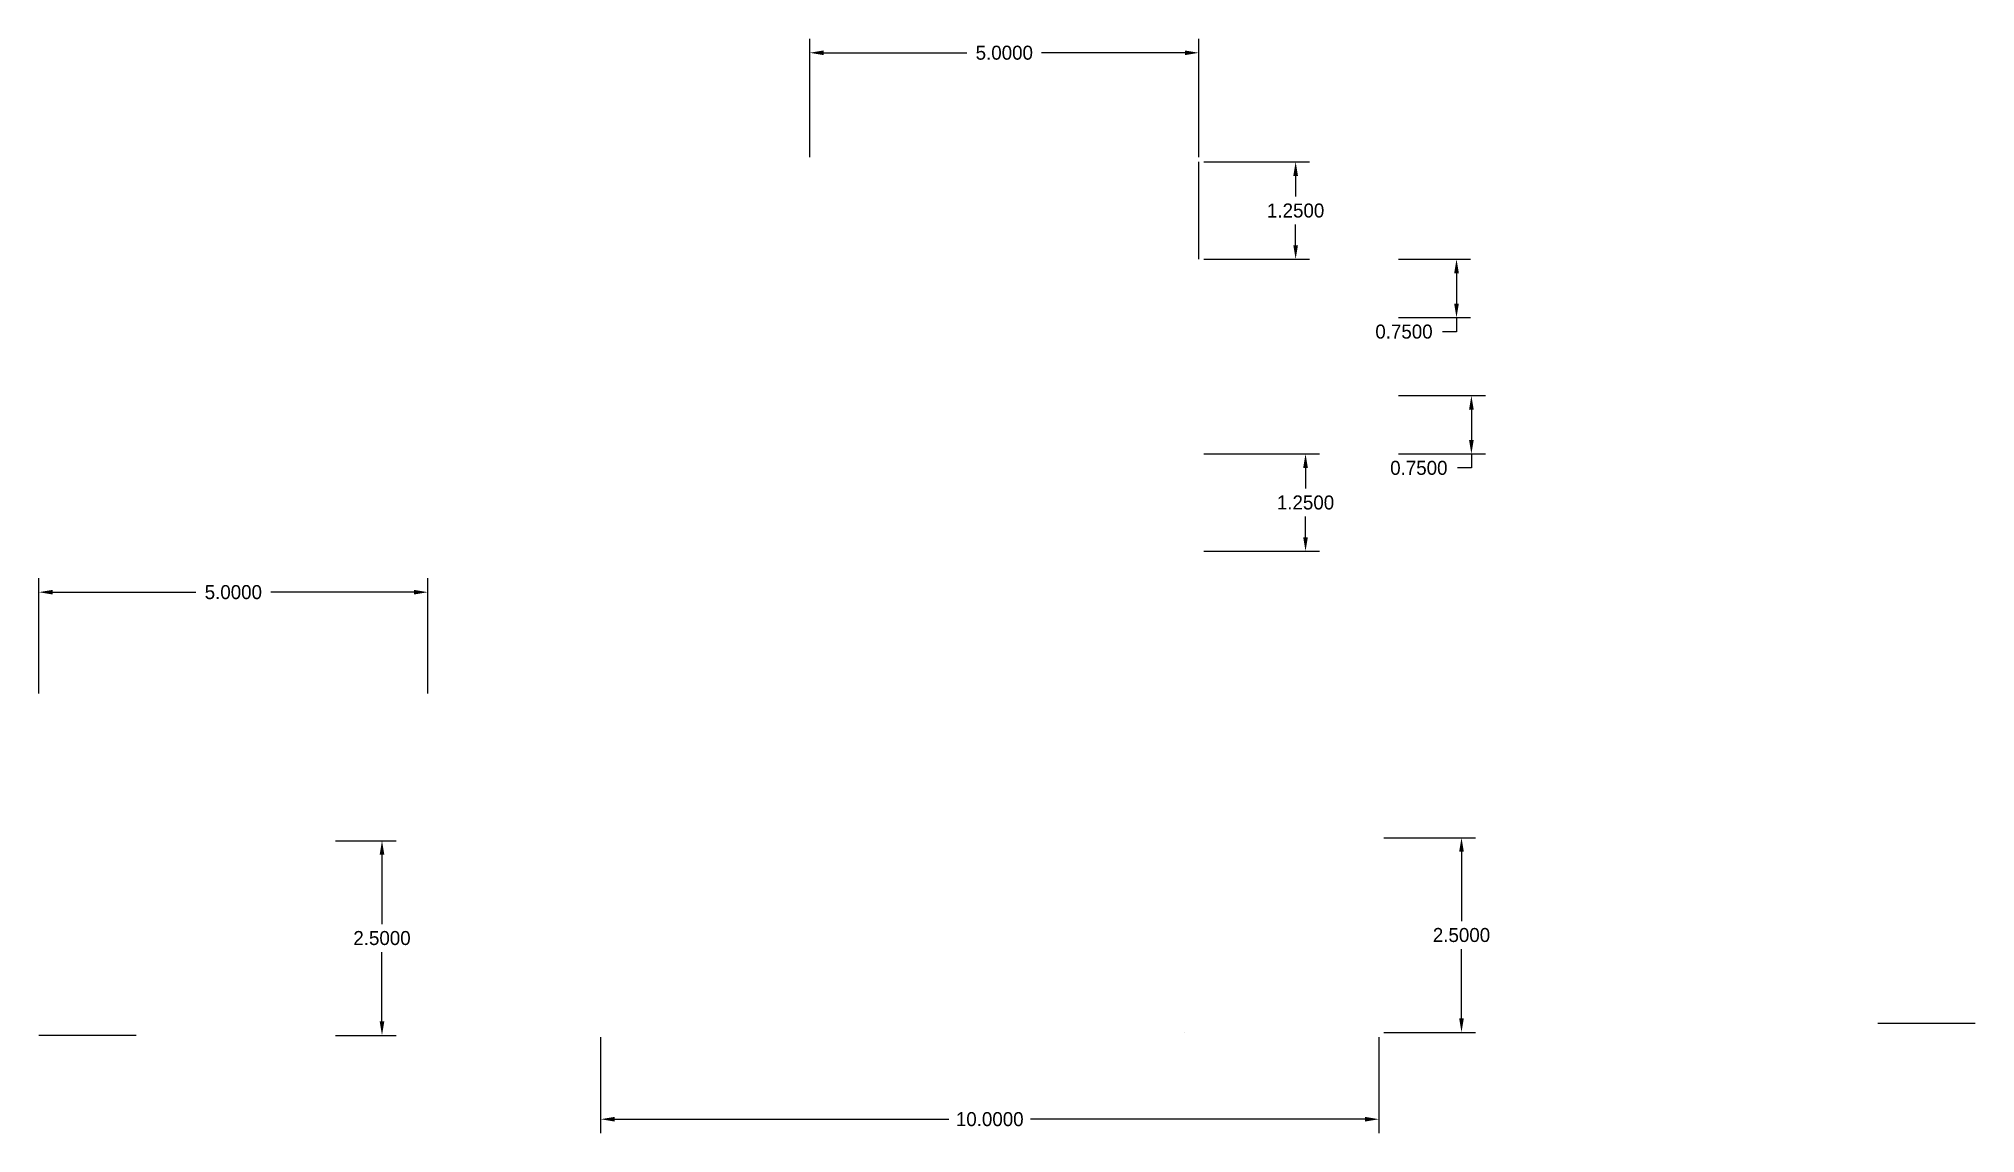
# Model space of a CAD drawing. Header units: inches. Extents: x 5.6 to 30.5, y -1.4 to 12.7.
import ezdxf

# ---------------------------------------------------------------- set-up
doc = ezdxf.new("R2010")
doc.units = ezdxf.units.IN
doc.header["$MEASUREMENT"] = 0
doc.layers.get('0').update_dxf_attribs({"true_color": 0xe7f0ff})
doc.dimstyles.get("Standard").update_dxf_attribs({"dimtxt": 0.18, "dimasz": 0.18, "dimexe": 0.18, "dimexo": 0.0625, "dimgap": 0.09, "dimtad": 0, "dimtih": 1, "dimtoh": 1, "dimdec": 4, "dimzin": 0, "dimdsep": 46, "dimtxsty": 'Standard', "dimcen": 0.09, "dimadec": 0, "dimazin": 0, "dimtfac": 1, "dimtdec": 4, "dimtofl": 0, "dimtmove": 0, "dimatfit": 3, "dimfxl": 1, "dimtolj": 1, "dimtzin": 0, "dimarcsym": 0})

# ---------------------------------------------------------------- blocks, each defined once
blk = doc.blocks.new('*D1')
at = {"color": 0, "lineweight": -2}
for p, q in [((15.502, 11.141), (15.502, 12.661)), ((15.682, 12.481), (17.522, 12.481)), ((20.322, 12.481), (18.482, 12.481)), ((20.502, 11.141), (20.502, 12.661))]:
    blk.add_line(p, q, dxfattribs=at)
at = {"color": 0}
for points in [[(15.682, 12.511), (15.682, 12.451), (15.502, 12.481)], [(20.322, 12.511), (20.322, 12.451), (20.502, 12.481)]]:
    blk.add_solid(points, dxfattribs=at)
at = {"layer": 'Defpoints', "color": 0}
for p in [(20.502, 12.481), (15.502, 11.079), (20.502, 11.079)]:
    blk.add_point(p, dxfattribs=at)
at = {"color": 0, "insert": (18.002, 12.481), "char_height": 0.18, "attachment_point": 5}
blk.add_mtext('\\A1;5.0000', dxfattribs=at)
blk = doc.blocks.new('*D2')
at = {"color": 0, "lineweight": -2}
for p, q in [((20.565, 11.079), (21.925, 11.079)), ((21.745, 10.899), (21.745, 10.634)), ((21.745, 10.009), (21.745, 10.274)), ((20.565, 9.829), (21.925, 9.829))]:
    blk.add_line(p, q, dxfattribs=at)
at = {"color": 0}
for points in [[(21.715, 10.899), (21.775, 10.899), (21.745, 11.079)], [(21.715, 10.009), (21.775, 10.009), (21.745, 9.829)]]:
    blk.add_solid(points, dxfattribs=at)
at = {"layer": 'Defpoints', "color": 0}
for p in [(20.502, 11.079), (20.502, 9.829), (21.745, 9.829)]:
    blk.add_point(p, dxfattribs=at)
at = {"color": 0, "insert": (21.745, 10.454), "char_height": 0.18, "attachment_point": 5}
blk.add_mtext('\\A1;1.2500', dxfattribs=at)
blk = doc.blocks.new('*D3')
at = {"color": 0, "lineweight": -2}
for p, q in [((20.565, 7.329), (22.052, 7.329)), ((21.872, 7.149), (21.872, 6.884)), ((21.872, 6.259), (21.872, 6.524)), ((20.565, 6.079), (22.052, 6.079))]:
    blk.add_line(p, q, dxfattribs=at)
at = {"color": 0}
for points in [[(21.842, 7.149), (21.902, 7.149), (21.872, 7.329)], [(21.842, 6.259), (21.902, 6.259), (21.872, 6.079)]]:
    blk.add_solid(points, dxfattribs=at)
at = {"layer": 'Defpoints', "color": 0}
for p in [(20.502, 7.329), (20.502, 6.079), (21.872, 6.079)]:
    blk.add_point(p, dxfattribs=at)
at = {"color": 0, "insert": (21.872, 6.704), "char_height": 0.18, "attachment_point": 5}
blk.add_mtext('\\A1;1.2500', dxfattribs=at)
blk = doc.blocks.new('*D4')
at = {"color": 0, "lineweight": -2}
for p, q in [((23.065, 9.829), (23.992, 9.829)), ((23.812, 9.649), (23.812, 9.259)), ((23.065, 9.079), (23.992, 9.079)), ((23.812, 9.079), (23.812, 8.899)), ((23.812, 8.899), (23.632, 8.899))]:
    blk.add_line(p, q, dxfattribs=at)
at = {"color": 0}
for points in [[(23.782, 9.649), (23.842, 9.649), (23.812, 9.829)], [(23.782, 9.259), (23.842, 9.259), (23.812, 9.079)]]:
    blk.add_solid(points, dxfattribs=at)
at = {"layer": 'Defpoints', "color": 0}
for p in [(23.002, 9.829), (23.002, 9.079), (23.812, 9.079)]:
    blk.add_point(p, dxfattribs=at)
at = {"color": 0, "insert": (23.137, 8.899), "char_height": 0.18, "attachment_point": 5}
blk.add_mtext('\\A1;0.7500', dxfattribs=at)
blk = doc.blocks.new('*D5')
at = {"color": 0, "lineweight": -2}
for p, q in [((23.065, 8.079), (24.183, 8.079)), ((24.003, 7.899), (24.003, 7.509)), ((23.065, 7.329), (24.183, 7.329)), ((24.003, 7.329), (24.003, 7.149)), ((24.003, 7.149), (23.823, 7.149))]:
    blk.add_line(p, q, dxfattribs=at)
at = {"color": 0}
for points in [[(23.973, 7.899), (24.033, 7.899), (24.003, 8.079)], [(23.973, 7.509), (24.033, 7.509), (24.003, 7.329)]]:
    blk.add_solid(points, dxfattribs=at)
at = {"layer": 'Defpoints', "color": 0}
for p in [(23.002, 8.079), (23.002, 7.329), (24.003, 7.329)]:
    blk.add_point(p, dxfattribs=at)
at = {"color": 0, "insert": (23.328, 7.149), "char_height": 0.18, "attachment_point": 5}
blk.add_mtext('\\A1;0.7500', dxfattribs=at)
blk = doc.blocks.new('*D6')
at = {"color": 0, "lineweight": -2}
for p, q in [((5.597, 4.252), (5.597, 5.733)), ((10.597, 4.252), (10.597, 5.733)), ((5.777, 5.553), (7.617, 5.553)), ((10.417, 5.553), (8.577, 5.553))]:
    blk.add_line(p, q, dxfattribs=at)
at = {"color": 0}
for points in [[(5.777, 5.583), (5.777, 5.523), (5.597, 5.553)], [(10.417, 5.583), (10.417, 5.523), (10.597, 5.553)]]:
    blk.add_solid(points, dxfattribs=at)
at = {"layer": 'Defpoints', "color": 0}
for p in [(10.597, 5.553), (5.597, 4.19, -18.002), (10.597, 4.19, -18.002)]:
    blk.add_point(p, dxfattribs=at)
at = {"color": 0, "insert": (8.097, 5.553), "char_height": 0.18, "attachment_point": 5}
blk.add_mtext('\\A1;5.0000', dxfattribs=at)
blk = doc.blocks.new('*D7')
at = {"color": 0, "lineweight": -2}
for p, q in [((9.409, 2.36), (10.187, 2.36)), ((10.007, 2.18), (10.007, 1.29)), ((10.007, 0.04), (10.007, 0.93)), ((9.409, -0.14), (10.187, -0.14))]:
    blk.add_line(p, q, dxfattribs=at)
at = {"color": 0}
for points in [[(9.977, 2.18), (10.037, 2.18), (10.007, 2.36)], [(9.977, 0.04), (10.037, 0.04), (10.007, -0.14)]]:
    blk.add_solid(points, dxfattribs=at)
at = {"layer": 'Defpoints', "color": 0}
for p in [(9.347, 2.36, -13.002), (9.347, -0.14, -13.002), (10.007, -0.14)]:
    blk.add_point(p, dxfattribs=at)
at = {"color": 0, "insert": (10.007, 1.11), "char_height": 0.18, "attachment_point": 5}
blk.add_mtext('\\A1;2.5000', dxfattribs=at)
blk = doc.blocks.new('*D8')
at = {"color": 0, "lineweight": -2}
for p, q in [((12.815, -0.163), (12.815, -1.396)), ((22.815, -0.163), (22.815, -1.396)), ((12.995, -1.216), (17.29, -1.216)), ((22.635, -1.216), (18.34, -1.216))]:
    blk.add_line(p, q, dxfattribs=at)
at = {"color": 0}
for points in [[(12.995, -1.186), (12.995, -1.246), (12.815, -1.216)], [(22.635, -1.186), (22.635, -1.246), (22.815, -1.216)]]:
    blk.add_solid(points, dxfattribs=at)
at = {"layer": 'Defpoints', "color": 0}
for p in [(12.815, -0.101, -7.329), (22.815, -0.101, -7.329), (22.815, -1.216)]:
    blk.add_point(p, dxfattribs=at)
at = {"color": 0, "insert": (17.815, -1.216), "char_height": 0.18, "attachment_point": 5}
blk.add_mtext('\\A1;10.0000', dxfattribs=at)
blk = doc.blocks.new('*D9')
at = {"color": 0, "lineweight": -2}
for p, q in [((22.878, 2.399), (24.056, 2.399)), ((23.876, 2.219), (23.876, 1.329)), ((23.876, 0.079), (23.876, 0.969)), ((22.878, -0.101), (24.056, -0.101))]:
    blk.add_line(p, q, dxfattribs=at)
at = {"color": 0}
for points in [[(23.846, 2.219), (23.906, 2.219), (23.876, 2.399)], [(23.846, 0.079), (23.906, 0.079), (23.876, -0.101)]]:
    blk.add_solid(points, dxfattribs=at)
at = {"layer": 'Defpoints', "color": 0}
for p in [(22.815, 2.399, -7.329), (22.815, -0.101, -7.329), (23.876, -0.101)]:
    blk.add_point(p, dxfattribs=at)
at = {"color": 0, "insert": (23.876, 1.149), "char_height": 0.18, "attachment_point": 5}
blk.add_mtext('\\A1;2.5000', dxfattribs=at)

msp = doc.modelspace()

# ---------------------------------------------------------------- linework, layer by layer
msp.add_line((20.5021, 9.82865), (20.5021, 11.07865))
at = {"extrusion": (0, 1, 0)}
for p, q in [((29.22663, 0.01733, 20.5021), (30.47663, 0.01733, 20.5021)), ((6.84688, -0.14026, -20.5021), (5.59688, -0.14026, -20.5021)), ((20.31512, -0.10086, -9.82865), (20.31512, -0.10086, -11.07865))]:
    msp.add_line(p, q, dxfattribs=at)

# ---------------------------------------------------------------- dimensions: what is measured, and where the dimension line sits
for p1, p2, distance, picture, middle in [((15.5021, 11.07865), (20.5021, 11.07865), 1.40274, '*D1', (18.0021, 12.48139)), ((20.5021, 11.07865), (20.5021, 9.82865), 1.24241, '*D2', (21.7445, 10.45365)), ((23.0021, 9.82865), (23.0021, 9.07865), 0.81004, '*D4', (23.13714, 8.89865)), ((23.0021, 8.07865), (23.0021, 7.32865), 1.0009, '*D5', (23.328, 7.14865)), ((20.5021, 7.32865), (20.5021, 6.07865), 1.36965, '*D3', (21.87174, 6.70365)), ((5.59688, 4.18974, -18.0021), (10.59688, 4.18974, -18.0021), 1.36337, '*D6', (8.09688, 5.55311)), ((9.34688, 2.35974, -13.0021), (9.34688, -0.14026, -13.0021), 0.65982, '*D7', (10.00669, 1.10974)), ((22.81512, 2.39914, -7.32865), (22.81512, -0.10086, -7.32865), 1.06064, '*D9', (23.87576, 1.14914)), ((12.81512, -0.10086, -7.32865), (22.81512, -0.10086, -7.32865), -1.11539, '*D8', (17.81512, -1.21626))]:
    dim = msp.add_aligned_dim(p1=p1, p2=p2, distance=distance, dimstyle='Standard')
    dim.commit()
    dim.dimension.update_dxf_attribs({"geometry": picture, "text_midpoint": middle})

doc.saveas('drawing.dxf')
